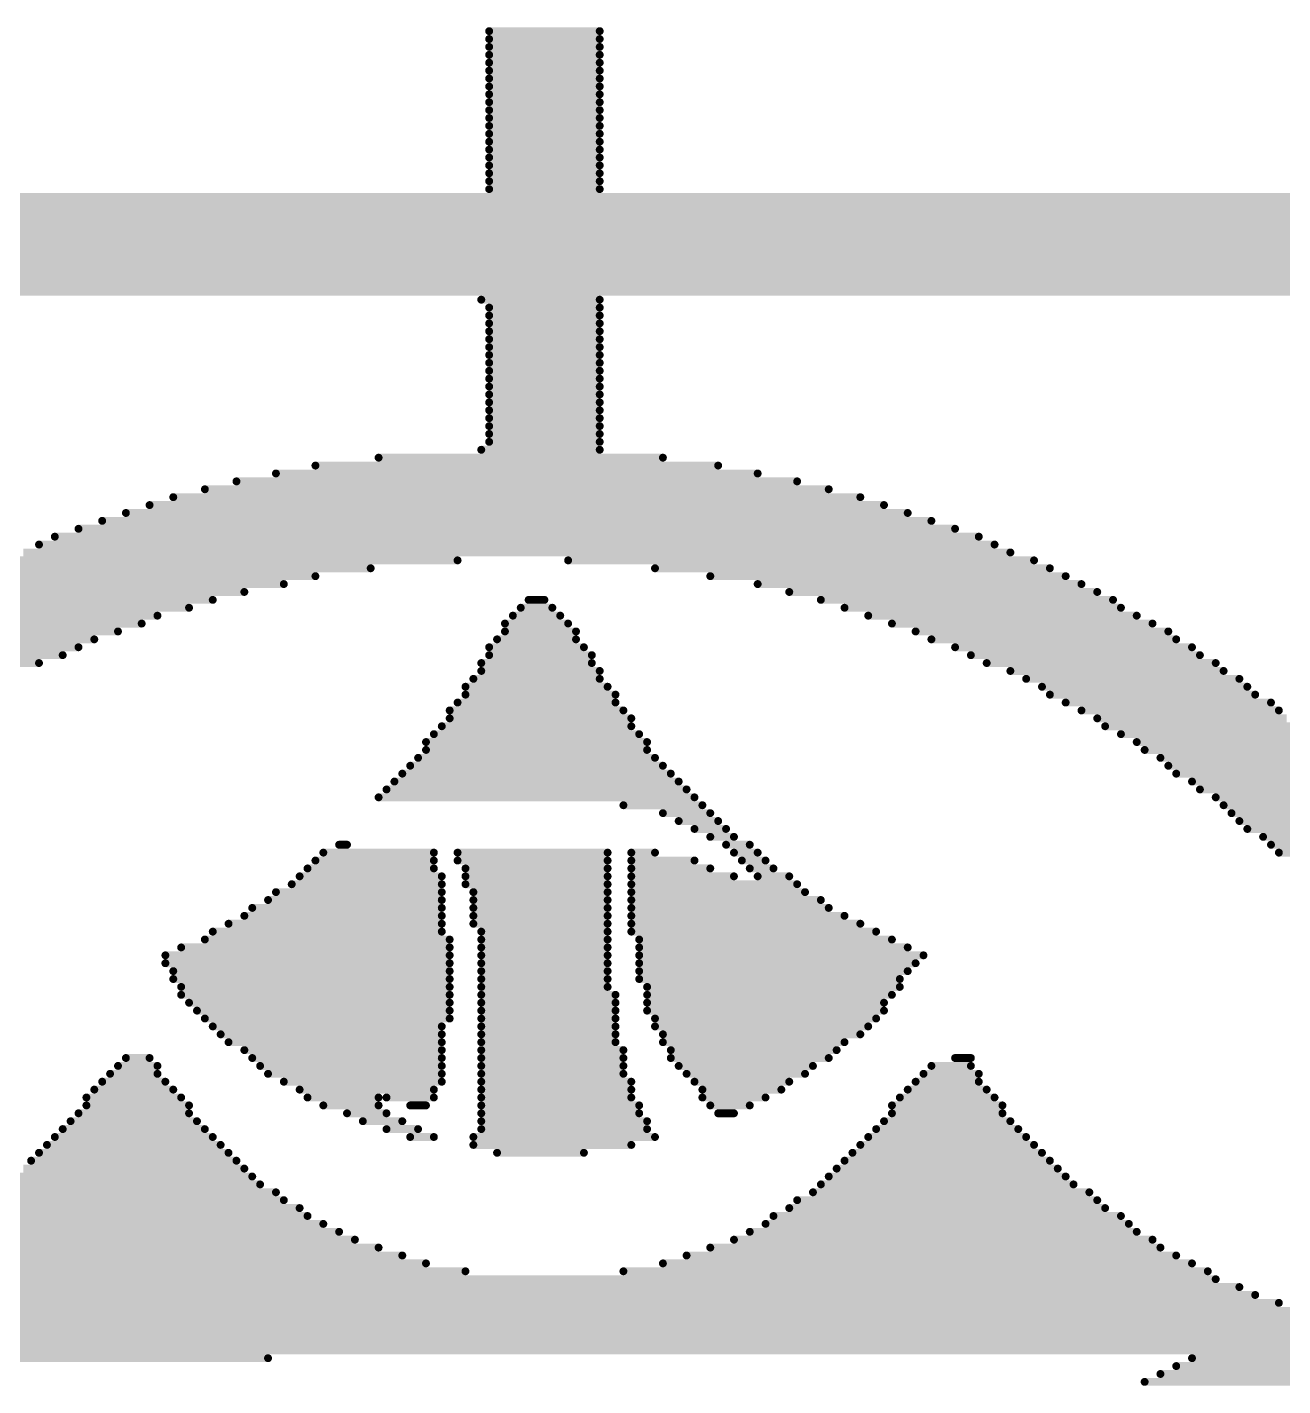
# Model space of a CAD drawing. Extents: x 130.7 to 185.8, y 57.2 to 142.1.
# Drawn here: x 144.29 to 149.6, y 91.58 to 97.32 of the extents above; entities that cross this region are included whole.
import ezdxf

# ---------------------------------------------------------------- set-up
doc = ezdxf.new("R2010")
doc.units = 0
doc.layers.add('BOTTOMOVERLAY', color=54, linetype='CONTINUOUS')

msp = doc.modelspace()

# ---------------------------------------------------------------- linework, layer by layer
at = {"layer": 'BOTTOMOVERLAY', "const_width": 0.016695}
for points in [[(146.235049, 97.307397, 1), (146.251747, 97.307397, 1)], [(146.702567, 97.307397, 1), (146.719265, 97.307397, 1)], [(146.235049, 97.274004, 1), (146.251747, 97.274004, 1)], [(146.235049, 97.240611, 1), (146.251747, 97.240611, 1)], [(146.702567, 97.274004, 1), (146.719265, 97.274004, 1)], [(146.702567, 97.240611, 1), (146.719265, 97.240611, 1)], [(146.235049, 97.207217, 1), (146.251747, 97.207217, 1)], [(146.235049, 97.173821, 1), (146.251747, 97.173821, 1)], [(146.702567, 97.207217, 1), (146.719265, 97.207217, 1)], [(146.702567, 97.173821, 1), (146.719265, 97.173821, 1)], [(146.235049, 97.140428, 1), (146.251747, 97.140428, 1)], [(146.702567, 97.140428, 1), (146.719265, 97.140428, 1)], [(146.235049, 97.107035, 1), (146.251747, 97.107035, 1)], [(146.235049, 97.073639, 1), (146.251747, 97.073639, 1)], [(146.702567, 97.107035, 1), (146.719265, 97.107035, 1)], [(146.702567, 97.073639, 1), (146.719265, 97.073639, 1)], [(146.235049, 97.040245, 1), (146.251747, 97.040245, 1)], [(146.235049, 97.006852, 1), (146.251747, 97.006852, 1)], [(146.702567, 97.040245, 1), (146.719265, 97.040245, 1)], [(146.702567, 97.006852, 1), (146.719265, 97.006852, 1)], [(146.235049, 96.973456, 1), (146.251747, 96.973456, 1)], [(146.235049, 96.940063, 1), (146.251747, 96.940063, 1)], [(146.702567, 96.973456, 1), (146.719265, 96.973456, 1)], [(146.702567, 96.940063, 1), (146.719265, 96.940063, 1)], [(146.235049, 96.906669, 1), (146.251747, 96.906669, 1)], [(146.702567, 96.906669, 1), (146.719265, 96.906669, 1)], [(146.235049, 96.873273, 1), (146.251747, 96.873273, 1)], [(146.235049, 96.83988, 1), (146.251747, 96.83988, 1)], [(146.702567, 96.873273, 1), (146.719265, 96.873273, 1)], [(146.702567, 96.83988, 1), (146.719265, 96.83988, 1)], [(146.235049, 96.806487, 1), (146.251747, 96.806487, 1)], [(146.235049, 96.773091, 1), (146.251747, 96.773091, 1)], [(146.702567, 96.806487, 1), (146.719265, 96.806487, 1)], [(146.702567, 96.773091, 1), (146.719265, 96.773091, 1)], [(146.235049, 96.739697, 1), (146.251747, 96.739697, 1)], [(146.702567, 96.739697, 1), (146.719265, 96.739697, 1)], [(146.235049, 96.706304, 1), (146.251747, 96.706304, 1)], [(146.235049, 96.672908, 1), (146.251747, 96.672908, 1)], [(146.702567, 96.706304, 1), (146.719265, 96.706304, 1)], [(146.702567, 96.672908, 1), (146.719265, 96.672908, 1)], [(146.235049, 96.639515, 1), (146.251747, 96.639515, 1)], [(146.702567, 96.639515, 1), (146.719265, 96.639515, 1)], [(146.201653, 96.171997, 1), (146.218351, 96.171997, 1)], [(146.235049, 96.138601, 1), (146.251747, 96.138601, 1)], [(146.702567, 96.171997, 1), (146.719265, 96.171997, 1)], [(146.702567, 96.138601, 1), (146.719265, 96.138601, 1)], [(146.235049, 96.105208, 1), (146.251747, 96.105208, 1)], [(146.702567, 96.105208, 1), (146.719265, 96.105208, 1)], [(146.235049, 96.071814, 1), (146.251747, 96.071814, 1)], [(146.235049, 96.038419, 1), (146.251747, 96.038419, 1)], [(146.702567, 96.071814, 1), (146.719265, 96.071814, 1)], [(146.702567, 96.038419, 1), (146.719265, 96.038419, 1)], [(146.235049, 96.005025, 1), (146.251747, 96.005025, 1)], [(146.235049, 95.971632, 1), (146.251747, 95.971632, 1)], [(146.702567, 96.005025, 1), (146.719265, 96.005025, 1)], [(146.702567, 95.971632, 1), (146.719265, 95.971632, 1)], [(146.235049, 95.938236, 1), (146.251747, 95.938236, 1)], [(146.235049, 95.904842, 1), (146.251747, 95.904842, 1)], [(146.702567, 95.938236, 1), (146.719265, 95.938236, 1)], [(146.702567, 95.904842, 1), (146.719265, 95.904842, 1)], [(146.235049, 95.871449, 1), (146.251747, 95.871449, 1)], [(146.702567, 95.871449, 1), (146.719265, 95.871449, 1)], [(146.235049, 95.838053, 1), (146.251747, 95.838053, 1)], [(146.235049, 95.80466, 1), (146.251747, 95.80466, 1)], [(146.702567, 95.838053, 1), (146.719265, 95.838053, 1)], [(146.702567, 95.80466, 1), (146.719265, 95.80466, 1)], [(146.235049, 95.771266, 1), (146.251747, 95.771266, 1)], [(146.235049, 95.73787, 1), (146.251747, 95.73787, 1)], [(146.702567, 95.771266, 1), (146.719265, 95.771266, 1)], [(146.702567, 95.73787, 1), (146.719265, 95.73787, 1)], [(146.235049, 95.704477, 1), (146.251747, 95.704477, 1)], [(146.702567, 95.704477, 1), (146.719265, 95.704477, 1)], [(146.235049, 95.671084, 1), (146.251747, 95.671084, 1)], [(146.235049, 95.637688, 1), (146.251747, 95.637688, 1)], [(146.702567, 95.671084, 1), (146.719265, 95.671084, 1)], [(146.702567, 95.637688, 1), (146.719265, 95.637688, 1)], [(146.235049, 95.604294, 1), (146.251747, 95.604294, 1)], [(146.235049, 95.570901, 1), (146.251747, 95.570901, 1)], [(146.702567, 95.604294, 1), (146.719265, 95.604294, 1)], [(146.702567, 95.570901, 1), (146.719265, 95.570901, 1)], [(145.767529, 95.504112, 1), (145.784227, 95.504112, 1)], [(146.201653, 95.537505, 1), (146.218351, 95.537505, 1)], [(146.702567, 95.537505, 1), (146.719265, 95.537505, 1)], [(146.969721, 95.504112, 1), (146.986419, 95.504112, 1)], [(145.500377, 95.470718, 1), (145.517075, 95.470718, 1)], [(147.20348, 95.470718, 1), (147.220178, 95.470718, 1)], [(145.166433, 95.403929, 1), (145.183131, 95.403929, 1)], [(145.333405, 95.437322, 1), (145.350103, 95.437322, 1)], [(147.370452, 95.437322, 1), (147.38715, 95.437322, 1)], [(147.537421, 95.403929, 1), (147.554119, 95.403929, 1)], [(144.899281, 95.33714, 1), (144.915979, 95.33714, 1)], [(145.032857, 95.370536, 1), (145.049555, 95.370536, 1)], [(147.671, 95.370536, 1), (147.687698, 95.370536, 1)], [(147.804576, 95.33714, 1), (147.821274, 95.33714, 1)], [(144.799098, 95.303746, 1), (144.815796, 95.303746, 1)], [(147.904759, 95.303746, 1), (147.921457, 95.303746, 1)], [(144.598733, 95.236957, 1), (144.615431, 95.236957, 1)], [(144.698916, 95.270353, 1), (144.715614, 95.270353, 1)], [(148.004941, 95.270353, 1), (148.021639, 95.270353, 1)], [(148.105124, 95.236957, 1), (148.121822, 95.236957, 1)], [(144.398368, 95.17017, 1), (144.415065, 95.17017, 1)], [(144.49855, 95.203564, 1), (144.515248, 95.203564, 1)], [(148.205307, 95.203564, 1), (148.222005, 95.203564, 1)], [(148.30549, 95.17017, 1), (148.322187, 95.17017, 1)], [(144.331578, 95.136777, 1), (144.348276, 95.136777, 1)], [(148.372276, 95.136777, 1), (148.388974, 95.136777, 1)], [(148.439066, 95.103381, 1), (148.455764, 95.103381, 1)], [(146.101471, 95.069988, 1), (146.118169, 95.069988, 1)], [(146.568991, 95.069988, 1), (146.585689, 95.069988, 1)], [(148.539248, 95.069988, 1), (148.555946, 95.069988, 1)], [(145.500377, 95.003198, 1), (145.517075, 95.003198, 1)], [(145.734136, 95.036594, 1), (145.750834, 95.036594, 1)], [(146.936325, 95.036594, 1), (146.953023, 95.036594, 1)], [(147.170087, 95.003198, 1), (147.186785, 95.003198, 1)], [(148.606038, 95.036594, 1), (148.622736, 95.036594, 1)], [(148.672824, 95.003198, 1), (148.689522, 95.003198, 1)], [(145.199829, 94.936412, 1), (145.216527, 94.936412, 1)], [(145.366798, 94.969805, 1), (145.383496, 94.969805, 1)], [(147.370452, 94.969805, 1), (147.38715, 94.969805, 1)], [(147.504028, 94.936412, 1), (147.520726, 94.936412, 1)], [(148.739614, 94.969805, 1), (148.756312, 94.969805, 1)], [(148.806403, 94.936412, 1), (148.823101, 94.936412, 1)], [(145.06625, 94.903016, 1), (145.082948, 94.903016, 1)], [(146.402019, 94.903016, 1), (146.418717, 94.903016, 1)], [(146.468808, 94.903016, 1), (146.485506, 94.903016, 1)], [(147.637604, 94.903016, 1), (147.654302, 94.903016, 1)], [(148.87319, 94.903016, 1), (148.889888, 94.903016, 1)], [(144.832492, 94.836229, 1), (144.84919, 94.836229, 1)], [(144.966068, 94.869622, 1), (144.982766, 94.869622, 1)], [(146.335232, 94.836229, 1), (146.35193, 94.836229, 1)], [(146.368625, 94.869622, 1), (146.385323, 94.869622, 1)], [(146.502201, 94.869622, 1), (146.518899, 94.869622, 1)], [(146.535597, 94.836229, 1), (146.552295, 94.836229, 1)], [(147.737787, 94.869622, 1), (147.754485, 94.869622, 1)], [(147.837969, 94.836229, 1), (147.854667, 94.836229, 1)], [(148.906583, 94.869622, 1), (148.923281, 94.869622, 1)], [(148.973372, 94.836229, 1), (148.99007, 94.836229, 1)], [(144.665522, 94.76944, 1), (144.68222, 94.76944, 1)], [(144.765702, 94.802833, 1), (144.7824, 94.802833, 1)], [(146.301836, 94.802833, 1), (146.318534, 94.802833, 1)], [(146.301836, 94.76944, 1), (146.318534, 94.76944, 1)], [(146.568991, 94.802833, 1), (146.585689, 94.802833, 1)], [(146.602384, 94.76944, 1), (146.619082, 94.76944, 1)], [(147.938152, 94.802833, 1), (147.95485, 94.802833, 1)], [(148.038335, 94.76944, 1), (148.055033, 94.76944, 1)], [(149.040162, 94.802833, 1), (149.05686, 94.802833, 1)], [(149.106948, 94.76944, 1), (149.123646, 94.76944, 1)], [(144.49855, 94.70265, 1), (144.515248, 94.70265, 1)], [(144.56534, 94.736046, 1), (144.582037, 94.736046, 1)], [(146.235049, 94.70265, 1), (146.251747, 94.70265, 1)], [(146.268443, 94.736046, 1), (146.28514, 94.736046, 1)], [(146.602384, 94.736046, 1), (146.619082, 94.736046, 1)], [(146.63578, 94.70265, 1), (146.652478, 94.70265, 1)], [(148.105124, 94.736046, 1), (148.121822, 94.736046, 1)], [(148.205307, 94.70265, 1), (148.222005, 94.70265, 1)], [(149.140344, 94.736046, 1), (149.157042, 94.736046, 1)], [(149.207131, 94.70265, 1), (149.223829, 94.70265, 1)], [(144.431761, 94.669257, 1), (144.448459, 94.669257, 1)], [(146.235049, 94.669257, 1), (146.251747, 94.669257, 1)], [(146.669173, 94.669257, 1), (146.685871, 94.669257, 1)], [(148.272094, 94.669257, 1), (148.288792, 94.669257, 1)], [(149.240527, 94.669257, 1), (149.257225, 94.669257, 1)], [(144.331578, 94.635864, 1), (144.348276, 94.635864, 1)], [(146.201653, 94.635864, 1), (146.218351, 94.635864, 1)], [(146.201653, 94.602468, 1), (146.218351, 94.602468, 1)], [(146.669173, 94.635864, 1), (146.685871, 94.635864, 1)], [(146.702567, 94.602468, 1), (146.719265, 94.602468, 1)], [(148.338883, 94.635864, 1), (148.355581, 94.635864, 1)], [(148.439066, 94.602468, 1), (148.455764, 94.602468, 1)], [(149.307314, 94.635864, 1), (149.324012, 94.635864, 1)], [(149.34071, 94.602468, 1), (149.357408, 94.602468, 1)], [(146.134866, 94.535681, 1), (146.151564, 94.535681, 1)], [(146.16826, 94.569074, 1), (146.184958, 94.569074, 1)], [(146.702567, 94.569074, 1), (146.719265, 94.569074, 1)], [(146.735963, 94.535681, 1), (146.752661, 94.535681, 1)], [(148.505855, 94.569074, 1), (148.522553, 94.569074, 1)], [(148.572642, 94.535681, 1), (148.58934, 94.535681, 1)], [(149.407496, 94.569074, 1), (149.424194, 94.569074, 1)], [(149.440892, 94.535681, 1), (149.45759, 94.535681, 1)], [(146.101471, 94.468892, 1), (146.118169, 94.468892, 1)], [(146.134866, 94.502285, 1), (146.151564, 94.502285, 1)], [(146.769356, 94.502285, 1), (146.786054, 94.502285, 1)], [(146.769356, 94.468892, 1), (146.786054, 94.468892, 1)], [(148.606038, 94.502285, 1), (148.622736, 94.502285, 1)], [(148.672824, 94.468892, 1), (148.689522, 94.468892, 1)], [(149.474286, 94.502285, 1), (149.490984, 94.502285, 1)], [(149.541075, 94.468892, 1), (149.557773, 94.468892, 1)], [(146.068077, 94.435498, 1), (146.084775, 94.435498, 1)], [(146.802749, 94.435498, 1), (146.819447, 94.435498, 1)], [(148.739614, 94.435498, 1), (148.756312, 94.435498, 1)], [(149.574468, 94.435498, 1), (149.591166, 94.435498, 1)], [(146.034684, 94.368709, 1), (146.051382, 94.368709, 1)], [(146.068077, 94.402102, 1), (146.084775, 94.402102, 1)], [(146.836143, 94.402102, 1), (146.852841, 94.402102, 1)], [(146.836143, 94.368709, 1), (146.852841, 94.368709, 1)], [(148.806403, 94.402102, 1), (148.823101, 94.402102, 1)], [(148.839796, 94.368709, 1), (148.856494, 94.368709, 1)], [(145.967894, 94.30192, 1), (145.984592, 94.30192, 1)], [(146.001288, 94.335316, 1), (146.017986, 94.335316, 1)], [(146.869539, 94.335316, 1), (146.886237, 94.335316, 1)], [(146.902932, 94.30192, 1), (146.91963, 94.30192, 1)], [(148.906583, 94.335316, 1), (148.923281, 94.335316, 1)], [(148.973372, 94.30192, 1), (148.99007, 94.30192, 1)], [(145.967894, 94.268526, 1), (145.984592, 94.268526, 1)], [(146.902932, 94.268526, 1), (146.91963, 94.268526, 1)], [(149.006766, 94.268526, 1), (149.023464, 94.268526, 1)], [(145.901105, 94.201737, 1), (145.917803, 94.201737, 1)], [(145.934501, 94.235133, 1), (145.951199, 94.235133, 1)], [(146.936325, 94.235133, 1), (146.953023, 94.235133, 1)], [(146.969721, 94.201737, 1), (146.986419, 94.201737, 1)], [(149.073555, 94.235133, 1), (149.090253, 94.235133, 1)], [(149.106948, 94.201737, 1), (149.123646, 94.201737, 1)], [(145.834318, 94.13495, 1), (145.851016, 94.13495, 1)], [(145.867712, 94.168344, 1), (145.88441, 94.168344, 1)], [(147.003115, 94.168344, 1), (147.019813, 94.168344, 1)], [(147.036508, 94.13495, 1), (147.053206, 94.13495, 1)], [(149.140344, 94.168344, 1), (149.157042, 94.168344, 1)], [(149.207131, 94.13495, 1), (149.223829, 94.13495, 1)], [(145.767529, 94.068161, 1), (145.784227, 94.068161, 1)], [(145.800923, 94.101557, 1), (145.81762, 94.101557, 1)], [(147.069904, 94.101557, 1), (147.086602, 94.101557, 1)], [(147.103297, 94.068161, 1), (147.119995, 94.068161, 1)], [(149.240527, 94.101557, 1), (149.257225, 94.101557, 1)], [(149.307314, 94.068161, 1), (149.324012, 94.068161, 1)], [(146.802749, 94.034767, 1), (146.819447, 94.034767, 1)], [(147.136691, 94.034767, 1), (147.153389, 94.034767, 1)], [(149.34071, 94.034767, 1), (149.357408, 94.034767, 1)], [(146.969721, 94.001374, 1), (146.986419, 94.001374, 1)], [(147.036508, 93.967978, 1), (147.053206, 93.967978, 1)], [(147.170087, 94.001374, 1), (147.186785, 94.001374, 1)], [(147.20348, 93.967978, 1), (147.220178, 93.967978, 1)], [(149.374103, 94.001374, 1), (149.390801, 94.001374, 1)], [(149.407496, 93.967978, 1), (149.424194, 93.967978, 1)], [(147.103297, 93.934585, 1), (147.119995, 93.934585, 1)], [(147.170087, 93.901191, 1), (147.186785, 93.901191, 1)], [(147.236873, 93.934585, 1), (147.253571, 93.934585, 1)], [(147.270269, 93.901191, 1), (147.286967, 93.901191, 1)], [(149.440892, 93.934585, 1), (149.45759, 93.934585, 1)], [(149.507679, 93.901191, 1), (149.524377, 93.901191, 1)], [(145.60056, 93.867795, 1), (145.617258, 93.867795, 1)], [(145.633953, 93.867795, 1), (145.650651, 93.867795, 1)], [(147.236873, 93.867795, 1), (147.253571, 93.867795, 1)], [(147.337056, 93.867795, 1), (147.353754, 93.867795, 1)], [(149.541075, 93.867795, 1), (149.557773, 93.867795, 1)], [(145.500377, 93.801009, 1), (145.517075, 93.801009, 1)], [(145.53377, 93.834402, 1), (145.550468, 93.834402, 1)], [(146.001288, 93.834402, 1), (146.017986, 93.834402, 1)], [(146.001288, 93.801009, 1), (146.017986, 93.801009, 1)], [(146.101471, 93.834402, 1), (146.118169, 93.834402, 1)], [(146.101471, 93.801009, 1), (146.118169, 93.801009, 1)], [(146.735963, 93.834402, 1), (146.752661, 93.834402, 1)], [(146.735963, 93.801009, 1), (146.752661, 93.801009, 1)], [(146.836143, 93.834402, 1), (146.852841, 93.834402, 1)], [(146.836143, 93.801009, 1), (146.852841, 93.801009, 1)], [(146.936325, 93.834402, 1), (146.953023, 93.834402, 1)], [(147.103297, 93.801009, 1), (147.119995, 93.801009, 1)], [(147.270269, 93.834402, 1), (147.286967, 93.834402, 1)], [(147.303663, 93.801009, 1), (147.320361, 93.801009, 1)], [(147.370452, 93.834402, 1), (147.38715, 93.834402, 1)], [(147.403845, 93.801009, 1), (147.420543, 93.801009, 1)], [(149.574468, 93.834402, 1), (149.591166, 93.834402, 1)], [(145.433588, 93.734219, 1), (145.450286, 93.734219, 1)], [(145.466981, 93.767613, 1), (145.483679, 93.767613, 1)], [(146.001288, 93.767613, 1), (146.017986, 93.767613, 1)], [(146.034684, 93.734219, 1), (146.051382, 93.734219, 1)], [(146.134866, 93.767613, 1), (146.151564, 93.767613, 1)], [(146.134866, 93.734219, 1), (146.151564, 93.734219, 1)], [(146.735963, 93.767613, 1), (146.752661, 93.767613, 1)], [(146.735963, 93.734219, 1), (146.752661, 93.734219, 1)], [(146.836143, 93.767613, 1), (146.852841, 93.767613, 1)], [(146.836143, 93.734219, 1), (146.852841, 93.734219, 1)], [(147.170087, 93.767613, 1), (147.186785, 93.767613, 1)], [(147.270269, 93.734219, 1), (147.286967, 93.734219, 1)], [(147.337056, 93.767613, 1), (147.353754, 93.767613, 1)], [(147.370452, 93.734219, 1), (147.38715, 93.734219, 1)], [(147.437239, 93.767613, 1), (147.453937, 93.767613, 1)], [(147.504028, 93.734219, 1), (147.520726, 93.734219, 1)], [(145.333405, 93.66743, 1), (145.350103, 93.66743, 1)], [(145.400194, 93.700826, 1), (145.416892, 93.700826, 1)], [(146.034684, 93.700826, 1), (146.051382, 93.700826, 1)], [(146.034684, 93.66743, 1), (146.051382, 93.66743, 1)], [(146.134866, 93.700826, 1), (146.151564, 93.700826, 1)], [(146.16826, 93.66743, 1), (146.184958, 93.66743, 1)], [(146.735963, 93.700826, 1), (146.752661, 93.700826, 1)], [(146.735963, 93.66743, 1), (146.752661, 93.66743, 1)], [(146.836143, 93.700826, 1), (146.852841, 93.700826, 1)], [(146.836143, 93.66743, 1), (146.852841, 93.66743, 1)], [(147.537421, 93.700826, 1), (147.554119, 93.700826, 1)], [(147.570817, 93.66743, 1), (147.587515, 93.66743, 1)], [(145.300012, 93.634037, 1), (145.31671, 93.634037, 1)], [(146.034684, 93.634037, 1), (146.051382, 93.634037, 1)], [(146.16826, 93.634037, 1), (146.184958, 93.634037, 1)], [(146.735963, 93.634037, 1), (146.752661, 93.634037, 1)], [(146.836143, 93.634037, 1), (146.852841, 93.634037, 1)], [(147.637604, 93.634037, 1), (147.654302, 93.634037, 1)], [(145.199829, 93.567247, 1), (145.216527, 93.567247, 1)], [(145.233222, 93.600643, 1), (145.24992, 93.600643, 1)], [(146.034684, 93.600643, 1), (146.051382, 93.600643, 1)], [(146.034684, 93.567247, 1), (146.051382, 93.567247, 1)], [(146.16826, 93.600643, 1), (146.184958, 93.600643, 1)], [(146.16826, 93.567247, 1), (146.184958, 93.567247, 1)], [(146.735963, 93.600643, 1), (146.752661, 93.600643, 1)], [(146.735963, 93.567247, 1), (146.752661, 93.567247, 1)], [(146.836143, 93.600643, 1), (146.852841, 93.600643, 1)], [(146.836143, 93.567247, 1), (146.852841, 93.567247, 1)], [(147.671, 93.600643, 1), (147.687698, 93.600643, 1)], [(147.737787, 93.567247, 1), (147.754485, 93.567247, 1)], [(145.06625, 93.500461, 1), (145.082948, 93.500461, 1)], [(145.13304, 93.533854, 1), (145.149738, 93.533854, 1)], [(146.034684, 93.533854, 1), (146.051382, 93.533854, 1)], [(146.034684, 93.500461, 1), (146.051382, 93.500461, 1)], [(146.16826, 93.533854, 1), (146.184958, 93.533854, 1)], [(146.201653, 93.500461, 1), (146.218351, 93.500461, 1)], [(146.735963, 93.533854, 1), (146.752661, 93.533854, 1)], [(146.735963, 93.500461, 1), (146.752661, 93.500461, 1)], [(146.836143, 93.533854, 1), (146.852841, 93.533854, 1)], [(146.836143, 93.500461, 1), (146.852841, 93.500461, 1)], [(147.804576, 93.533854, 1), (147.821274, 93.533854, 1)], [(147.871363, 93.500461, 1), (147.888061, 93.500461, 1)], [(145.032857, 93.467065, 1), (145.049555, 93.467065, 1)], [(146.068077, 93.467065, 1), (146.084775, 93.467065, 1)], [(146.201653, 93.467065, 1), (146.218351, 93.467065, 1)], [(146.735963, 93.467065, 1), (146.752661, 93.467065, 1)], [(146.869539, 93.467065, 1), (146.886237, 93.467065, 1)], [(147.938152, 93.467065, 1), (147.95485, 93.467065, 1)], [(144.865885, 93.400278, 1), (144.882583, 93.400278, 1)], [(144.932674, 93.433671, 1), (144.949372, 93.433671, 1)], [(146.068077, 93.433671, 1), (146.084775, 93.433671, 1)], [(146.068077, 93.400278, 1), (146.084775, 93.400278, 1)], [(146.201653, 93.433671, 1), (146.218351, 93.433671, 1)], [(146.201653, 93.400278, 1), (146.218351, 93.400278, 1)], [(146.735963, 93.433671, 1), (146.752661, 93.433671, 1)], [(146.735963, 93.400278, 1), (146.752661, 93.400278, 1)], [(146.869539, 93.433671, 1), (146.886237, 93.433671, 1)], [(146.869539, 93.400278, 1), (146.886237, 93.400278, 1)], [(148.004941, 93.433671, 1), (148.021639, 93.433671, 1)], [(148.071728, 93.400278, 1), (148.088426, 93.400278, 1)], [(144.865885, 93.366882, 1), (144.882583, 93.366882, 1)], [(144.899281, 93.333489, 1), (144.915979, 93.333489, 1)], [(146.068077, 93.366882, 1), (146.084775, 93.366882, 1)], [(146.068077, 93.333489, 1), (146.084775, 93.333489, 1)], [(146.201653, 93.366882, 1), (146.218351, 93.366882, 1)], [(146.201653, 93.333489, 1), (146.218351, 93.333489, 1)], [(146.735963, 93.366882, 1), (146.752661, 93.366882, 1)], [(146.735963, 93.333489, 1), (146.752661, 93.333489, 1)], [(146.869539, 93.366882, 1), (146.886237, 93.366882, 1)], [(146.869539, 93.333489, 1), (146.886237, 93.333489, 1)], [(148.004941, 93.333489, 1), (148.021639, 93.333489, 1)], [(148.038335, 93.366882, 1), (148.055033, 93.366882, 1)], [(144.899281, 93.300095, 1), (144.915979, 93.300095, 1)], [(144.932674, 93.266699, 1), (144.949372, 93.266699, 1)], [(146.068077, 93.300095, 1), (146.084775, 93.300095, 1)], [(146.068077, 93.266699, 1), (146.084775, 93.266699, 1)], [(146.201653, 93.300095, 1), (146.218351, 93.300095, 1)], [(146.201653, 93.266699, 1), (146.218351, 93.266699, 1)], [(146.735963, 93.300095, 1), (146.752661, 93.300095, 1)], [(146.735963, 93.266699, 1), (146.752661, 93.266699, 1)], [(146.869539, 93.300095, 1), (146.886237, 93.300095, 1)], [(146.902932, 93.266699, 1), (146.91963, 93.266699, 1)], [(147.971546, 93.300095, 1), (147.988244, 93.300095, 1)], [(147.971546, 93.266699, 1), (147.988244, 93.266699, 1)], [(144.932674, 93.233306, 1), (144.949372, 93.233306, 1)], [(146.068077, 93.233306, 1), (146.084775, 93.233306, 1)], [(146.201653, 93.233306, 1), (146.218351, 93.233306, 1)], [(146.769356, 93.233306, 1), (146.786054, 93.233306, 1)], [(146.902932, 93.233306, 1), (146.91963, 93.233306, 1)], [(147.938152, 93.233306, 1), (147.95485, 93.233306, 1)], [(144.966068, 93.199913, 1), (144.982766, 93.199913, 1)], [(144.999464, 93.166517, 1), (145.016162, 93.166517, 1)], [(146.068077, 93.199913, 1), (146.084775, 93.199913, 1)], [(146.068077, 93.166517, 1), (146.084775, 93.166517, 1)], [(146.201653, 93.199913, 1), (146.218351, 93.199913, 1)], [(146.201653, 93.166517, 1), (146.218351, 93.166517, 1)], [(146.769356, 93.199913, 1), (146.786054, 93.199913, 1)], [(146.769356, 93.166517, 1), (146.786054, 93.166517, 1)], [(146.902932, 93.199913, 1), (146.91963, 93.199913, 1)], [(146.902932, 93.166517, 1), (146.91963, 93.166517, 1)], [(147.904759, 93.199913, 1), (147.921457, 93.199913, 1)], [(147.904759, 93.166517, 1), (147.921457, 93.166517, 1)], [(145.032857, 93.133123, 1), (145.049555, 93.133123, 1)], [(145.06625, 93.09973, 1), (145.082948, 93.09973, 1)], [(146.034684, 93.09973, 1), (146.051382, 93.09973, 1)], [(146.068077, 93.133123, 1), (146.084775, 93.133123, 1)], [(146.201653, 93.133123, 1), (146.218351, 93.133123, 1)], [(146.201653, 93.09973, 1), (146.218351, 93.09973, 1)], [(146.769356, 93.133123, 1), (146.786054, 93.133123, 1)], [(146.769356, 93.09973, 1), (146.786054, 93.09973, 1)], [(146.936325, 93.133123, 1), (146.953023, 93.133123, 1)], [(146.936325, 93.09973, 1), (146.953023, 93.09973, 1)], [(147.837969, 93.09973, 1), (147.854667, 93.09973, 1)], [(147.871363, 93.133123, 1), (147.888061, 93.133123, 1)], [(145.099646, 93.066337, 1), (145.116344, 93.066337, 1)], [(145.13304, 93.032941, 1), (145.149738, 93.032941, 1)], [(146.034684, 93.066337, 1), (146.051382, 93.066337, 1)], [(146.034684, 93.032941, 1), (146.051382, 93.032941, 1)], [(146.201653, 93.066337, 1), (146.218351, 93.066337, 1)], [(146.201653, 93.032941, 1), (146.218351, 93.032941, 1)], [(146.769356, 93.066337, 1), (146.786054, 93.066337, 1)], [(146.769356, 93.032941, 1), (146.786054, 93.032941, 1)], [(146.969721, 93.066337, 1), (146.986419, 93.066337, 1)], [(146.969721, 93.032941, 1), (146.986419, 93.032941, 1)], [(147.737787, 93.032941, 1), (147.754485, 93.032941, 1)], [(147.804576, 93.066337, 1), (147.821274, 93.066337, 1)], [(145.199829, 92.999547, 1), (145.216527, 92.999547, 1)], [(146.034684, 92.999547, 1), (146.051382, 92.999547, 1)], [(146.201653, 92.999547, 1), (146.218351, 92.999547, 1)], [(146.802749, 92.999547, 1), (146.819447, 92.999547, 1)], [(147.003115, 92.999547, 1), (147.019813, 92.999547, 1)], [(147.704393, 92.999547, 1), (147.721091, 92.999547, 1)], [(144.665522, 92.932758, 1), (144.68222, 92.932758, 1)], [(144.698916, 92.966154, 1), (144.715614, 92.966154, 1)], [(144.799098, 92.966154, 1), (144.815796, 92.966154, 1)], [(144.832492, 92.932758, 1), (144.84919, 92.932758, 1)], [(145.233222, 92.966154, 1), (145.24992, 92.966154, 1)], [(145.266616, 92.932758, 1), (145.283314, 92.932758, 1)], [(146.034684, 92.966154, 1), (146.051382, 92.966154, 1)], [(146.034684, 92.932758, 1), (146.051382, 92.932758, 1)], [(146.201653, 92.966154, 1), (146.218351, 92.966154, 1)], [(146.201653, 92.932758, 1), (146.218351, 92.932758, 1)], [(146.802749, 92.966154, 1), (146.819447, 92.966154, 1)], [(146.802749, 92.932758, 1), (146.819447, 92.932758, 1)], [(147.003115, 92.966154, 1), (147.019813, 92.966154, 1)], [(147.036508, 92.932758, 1), (147.053206, 92.932758, 1)], [(147.604211, 92.932758, 1), (147.620909, 92.932758, 1)], [(147.671, 92.966154, 1), (147.687698, 92.966154, 1)], [(148.105124, 92.932758, 1), (148.121822, 92.932758, 1)], [(148.205307, 92.966154, 1), (148.222005, 92.966154, 1)], [(148.272094, 92.966154, 1), (148.288792, 92.966154, 1)], [(148.272094, 92.932758, 1), (148.288792, 92.932758, 1)], [(144.598733, 92.865971, 1), (144.615431, 92.865971, 1)], [(144.632126, 92.899365, 1), (144.648824, 92.899365, 1)], [(144.832492, 92.899365, 1), (144.84919, 92.899365, 1)], [(144.865885, 92.865971, 1), (144.882583, 92.865971, 1)], [(145.300012, 92.899365, 1), (145.31671, 92.899365, 1)], [(145.366798, 92.865971, 1), (145.383496, 92.865971, 1)], [(146.034684, 92.899365, 1), (146.051382, 92.899365, 1)], [(146.034684, 92.865971, 1), (146.051382, 92.865971, 1)], [(146.201653, 92.899365, 1), (146.218351, 92.899365, 1)], [(146.201653, 92.865971, 1), (146.218351, 92.865971, 1)], [(146.802749, 92.899365, 1), (146.819447, 92.899365, 1)], [(146.836143, 92.865971, 1), (146.852841, 92.865971, 1)], [(147.069904, 92.899365, 1), (147.086602, 92.899365, 1)], [(147.103297, 92.865971, 1), (147.119995, 92.865971, 1)], [(147.504028, 92.865971, 1), (147.520726, 92.865971, 1)], [(147.570817, 92.899365, 1), (147.587515, 92.899365, 1)], [(148.038335, 92.865971, 1), (148.055033, 92.865971, 1)], [(148.071728, 92.899365, 1), (148.088426, 92.899365, 1)], [(148.30549, 92.899365, 1), (148.322187, 92.899365, 1)], [(148.30549, 92.865971, 1), (148.322187, 92.865971, 1)], [(144.56534, 92.832575, 1), (144.582037, 92.832575, 1)], [(144.899281, 92.832575, 1), (144.915979, 92.832575, 1)], [(145.433588, 92.832575, 1), (145.450286, 92.832575, 1)], [(146.001288, 92.832575, 1), (146.017986, 92.832575, 1)], [(146.201653, 92.832575, 1), (146.218351, 92.832575, 1)], [(146.836143, 92.832575, 1), (146.852841, 92.832575, 1)], [(147.136691, 92.832575, 1), (147.153389, 92.832575, 1)], [(147.470635, 92.832575, 1), (147.487333, 92.832575, 1)], [(148.004941, 92.832575, 1), (148.021639, 92.832575, 1)], [(148.338883, 92.832575, 1), (148.355581, 92.832575, 1)], [(144.531944, 92.799182, 1), (144.548642, 92.799182, 1)], [(144.531944, 92.765789, 1), (144.548642, 92.765789, 1)], [(144.932674, 92.799182, 1), (144.949372, 92.799182, 1)], [(144.966068, 92.765789, 1), (144.982766, 92.765789, 1)], [(145.466981, 92.799182, 1), (145.483679, 92.799182, 1)], [(145.53377, 92.765789, 1), (145.550468, 92.765789, 1)], [(145.767529, 92.799182, 1), (145.784227, 92.799182, 1)], [(145.767529, 92.765789, 1), (145.784227, 92.765789, 1)], [(145.800923, 92.799182, 1), (145.81762, 92.799182, 1)], [(145.901105, 92.765789, 1), (145.917803, 92.765789, 1)], [(145.967894, 92.765789, 1), (145.984592, 92.765789, 1)], [(146.001288, 92.799182, 1), (146.017986, 92.799182, 1)], [(146.201653, 92.799182, 1), (146.218351, 92.799182, 1)], [(146.201653, 92.765789, 1), (146.218351, 92.765789, 1)], [(146.836143, 92.799182, 1), (146.852841, 92.799182, 1)], [(146.869539, 92.765789, 1), (146.886237, 92.765789, 1)], [(147.136691, 92.799182, 1), (147.153389, 92.799182, 1)], [(147.170087, 92.765789, 1), (147.186785, 92.765789, 1)], [(147.337056, 92.765789, 1), (147.353754, 92.765789, 1)], [(147.403845, 92.799182, 1), (147.420543, 92.799182, 1)], [(147.938152, 92.765789, 1), (147.95485, 92.765789, 1)], [(147.971546, 92.799182, 1), (147.988244, 92.799182, 1)], [(148.372276, 92.799182, 1), (148.388974, 92.799182, 1)], [(148.405672, 92.765789, 1), (148.42237, 92.765789, 1)], [(144.465157, 92.698999, 1), (144.481855, 92.698999, 1)], [(144.49855, 92.732393, 1), (144.515248, 92.732393, 1)], [(144.966068, 92.732393, 1), (144.982766, 92.732393, 1)], [(144.999464, 92.698999, 1), (145.016162, 92.698999, 1)], [(145.633953, 92.732393, 1), (145.650651, 92.732393, 1)], [(145.700742, 92.698999, 1), (145.71744, 92.698999, 1)], [(145.800923, 92.732393, 1), (145.81762, 92.732393, 1)], [(145.867712, 92.698999, 1), (145.88441, 92.698999, 1)], [(146.201653, 92.732393, 1), (146.218351, 92.732393, 1)], [(146.201653, 92.698999, 1), (146.218351, 92.698999, 1)], [(146.869539, 92.732393, 1), (146.886237, 92.732393, 1)], [(146.902932, 92.698999, 1), (146.91963, 92.698999, 1)], [(147.20348, 92.732393, 1), (147.220178, 92.732393, 1)], [(147.270269, 92.732393, 1), (147.286967, 92.732393, 1)], [(147.904759, 92.698999, 1), (147.921457, 92.698999, 1)], [(147.938152, 92.732393, 1), (147.95485, 92.732393, 1)], [(148.405672, 92.732393, 1), (148.42237, 92.732393, 1)], [(148.439066, 92.698999, 1), (148.455764, 92.698999, 1)], [(144.398368, 92.63221, 1), (144.415065, 92.63221, 1)], [(144.431761, 92.665606, 1), (144.448459, 92.665606, 1)], [(145.032857, 92.665606, 1), (145.049555, 92.665606, 1)], [(145.06625, 92.63221, 1), (145.082948, 92.63221, 1)], [(145.800923, 92.665606, 1), (145.81762, 92.665606, 1)], [(145.901105, 92.63221, 1), (145.917803, 92.63221, 1)], [(145.934501, 92.665606, 1), (145.951199, 92.665606, 1)], [(146.001288, 92.63221, 1), (146.017986, 92.63221, 1)], [(146.16826, 92.63221, 1), (146.184958, 92.63221, 1)], [(146.201653, 92.665606, 1), (146.218351, 92.665606, 1)], [(146.902932, 92.665606, 1), (146.91963, 92.665606, 1)], [(146.936325, 92.63221, 1), (146.953023, 92.63221, 1)], [(147.837969, 92.63221, 1), (147.854667, 92.63221, 1)], [(147.871363, 92.665606, 1), (147.888061, 92.665606, 1)], [(148.472459, 92.665606, 1), (148.489157, 92.665606, 1)], [(148.505855, 92.63221, 1), (148.522553, 92.63221, 1)], [(144.364974, 92.598817, 1), (144.381672, 92.598817, 1)], [(145.099646, 92.598817, 1), (145.116344, 92.598817, 1)], [(146.16826, 92.598817, 1), (146.184958, 92.598817, 1)], [(146.836143, 92.598817, 1), (146.852841, 92.598817, 1)], [(147.804576, 92.598817, 1), (147.821274, 92.598817, 1)], [(148.539248, 92.598817, 1), (148.555946, 92.598817, 1)], [(144.298185, 92.532027, 1), (144.314883, 92.532027, 1)], [(144.331578, 92.565423, 1), (144.348276, 92.565423, 1)], [(145.13304, 92.565423, 1), (145.149738, 92.565423, 1)], [(145.166433, 92.532027, 1), (145.183131, 92.532027, 1)], [(146.268443, 92.565423, 1), (146.28514, 92.565423, 1)], [(146.63578, 92.565423, 1), (146.652478, 92.565423, 1)], [(147.737787, 92.532027, 1), (147.754485, 92.532027, 1)], [(147.771183, 92.565423, 1), (147.787881, 92.565423, 1)], [(148.572642, 92.565423, 1), (148.58934, 92.565423, 1)], [(148.606038, 92.532027, 1), (148.622736, 92.532027, 1)], [(145.199829, 92.498634, 1), (145.216527, 92.498634, 1)], [(145.233222, 92.465241, 1), (145.24992, 92.465241, 1)], [(147.671, 92.465241, 1), (147.687698, 92.465241, 1)], [(147.704393, 92.498634, 1), (147.721091, 92.498634, 1)], [(148.639431, 92.498634, 1), (148.656129, 92.498634, 1)], [(148.672824, 92.465241, 1), (148.689522, 92.465241, 1)], [(145.266616, 92.431845, 1), (145.283314, 92.431845, 1)], [(147.637604, 92.431845, 1), (147.654302, 92.431845, 1)], [(148.70622, 92.431845, 1), (148.722918, 92.431845, 1)], [(145.333405, 92.398451, 1), (145.350103, 92.398451, 1)], [(145.366798, 92.365058, 1), (145.383496, 92.365058, 1)], [(147.537421, 92.365058, 1), (147.554119, 92.365058, 1)], [(147.604211, 92.398451, 1), (147.620909, 92.398451, 1)], [(148.773007, 92.398451, 1), (148.789705, 92.398451, 1)], [(148.806403, 92.365058, 1), (148.823101, 92.365058, 1)], [(145.433588, 92.331662, 1), (145.450286, 92.331662, 1)], [(145.466981, 92.298269, 1), (145.483679, 92.298269, 1)], [(147.437239, 92.298269, 1), (147.453937, 92.298269, 1)], [(147.504028, 92.331662, 1), (147.520726, 92.331662, 1)], [(148.839796, 92.331662, 1), (148.856494, 92.331662, 1)], [(148.906583, 92.298269, 1), (148.923281, 92.298269, 1)], [(145.53377, 92.264875, 1), (145.550468, 92.264875, 1)], [(145.60056, 92.231479, 1), (145.617258, 92.231479, 1)], [(147.337056, 92.231479, 1), (147.353754, 92.231479, 1)], [(147.403845, 92.264875, 1), (147.420543, 92.264875, 1)], [(148.939979, 92.264875, 1), (148.956677, 92.264875, 1)], [(148.973372, 92.231479, 1), (148.99007, 92.231479, 1)], [(145.667346, 92.198086, 1), (145.684044, 92.198086, 1)], [(147.270269, 92.198086, 1), (147.286967, 92.198086, 1)], [(149.040162, 92.198086, 1), (149.05686, 92.198086, 1)], [(145.767529, 92.164692, 1), (145.784227, 92.164692, 1)], [(145.867712, 92.131297, 1), (145.88441, 92.131297, 1)], [(147.069904, 92.131297, 1), (147.086602, 92.131297, 1)], [(147.170087, 92.164692, 1), (147.186785, 92.164692, 1)], [(149.073555, 92.164692, 1), (149.090253, 92.164692, 1)], [(149.140344, 92.131297, 1), (149.157042, 92.131297, 1)], [(145.967894, 92.097903, 1), (145.984592, 92.097903, 1)], [(146.134866, 92.06451, 1), (146.151564, 92.06451, 1)], [(146.802749, 92.06451, 1), (146.819447, 92.06451, 1)], [(146.969721, 92.097903, 1), (146.986419, 92.097903, 1)], [(149.207131, 92.097903, 1), (149.223829, 92.097903, 1)], [(149.27392, 92.06451, 1), (149.290618, 92.06451, 1)], [(149.307314, 92.031116, 1), (149.324012, 92.031116, 1)], [(149.407496, 91.99772, 1), (149.424194, 91.99772, 1)], [(149.474286, 91.964327, 1), (149.490984, 91.964327, 1)], [(149.574468, 91.930934, 1), (149.591166, 91.930934, 1)], [(145.300012, 91.697172, 1), (145.31671, 91.697172, 1)], [(149.140344, 91.663779, 1), (149.157042, 91.663779, 1)], [(149.207131, 91.697172, 1), (149.223829, 91.697172, 1)], [(149.006766, 91.59699, 1), (149.023464, 91.59699, 1)], [(149.073555, 91.630386, 1), (149.090253, 91.630386, 1)]]:
    msp.add_lwpolyline(points, format="xyb", close=True, dxfattribs=at)
at = {"layer": 'BOTTOMOVERLAY', "const_width": 0.033393}
for points in [[(146.243398, 97.307397), (146.710916, 97.307397)], [(146.243398, 97.274004), (146.710916, 97.274004)], [(146.243398, 97.240611), (146.710916, 97.240611)], [(146.243398, 97.207217), (146.710916, 97.207217)], [(146.243398, 97.173821), (146.710916, 97.173821)], [(146.243398, 97.140428), (146.710916, 97.140428)], [(146.243398, 97.107035), (146.710916, 97.107035)], [(146.243398, 97.073639), (146.710916, 97.073639)], [(146.243398, 97.040245), (146.710916, 97.040245)], [(146.243398, 97.006852), (146.710916, 97.006852)], [(146.243398, 96.973456), (146.710916, 96.973456)], [(146.243398, 96.940063), (146.710916, 96.940063)], [(146.243398, 96.906669), (146.710916, 96.906669)], [(146.243398, 96.873273), (146.710916, 96.873273)], [(146.243398, 96.83988), (146.710916, 96.83988)], [(146.243398, 96.806487), (146.710916, 96.806487)], [(146.243398, 96.773091), (146.710916, 96.773091)], [(146.243398, 96.739697), (146.710916, 96.739697)], [(146.243398, 96.706304), (146.710916, 96.706304)], [(146.243398, 96.672908), (146.710916, 96.672908)], [(142.503248, 96.606121), (152.989023, 96.606121)], [(146.243398, 96.639515), (146.710916, 96.639515)], [(142.570035, 96.572725), (152.989023, 96.572725)], [(142.603431, 96.539332), (152.989023, 96.539332)], [(142.636824, 96.505939), (152.989023, 96.505939)], [(142.670218, 96.472543), (152.989023, 96.472543)], [(142.737007, 96.439149), (152.989023, 96.439149)], [(142.803794, 96.405756), (152.95563, 96.405756)], [(142.870583, 96.37236), (152.95563, 96.37236)], [(142.937372, 96.338967), (152.95563, 96.338967)], [(143.004159, 96.305573), (152.95563, 96.305573)], [(143.104342, 96.272177), (152.95563, 96.272177)], [(143.23792, 96.238784), (152.95563, 96.238784)], [(143.40489, 96.205391), (152.95563, 96.205391)], [(146.210002, 96.171997), (146.710916, 96.171997)], [(146.243398, 96.138601), (146.710916, 96.138601)], [(146.243398, 96.105208), (146.710916, 96.105208)], [(146.243398, 96.071814), (146.710916, 96.071814)], [(146.243398, 96.038419), (146.710916, 96.038419)], [(146.243398, 96.005025), (146.710916, 96.005025)], [(146.243398, 95.971632), (146.710916, 95.971632)], [(146.243398, 95.938236), (146.710916, 95.938236)], [(146.243398, 95.904842), (146.710916, 95.904842)], [(146.243398, 95.871449), (146.710916, 95.871449)], [(146.243398, 95.838053), (146.710916, 95.838053)], [(146.243398, 95.80466), (146.710916, 95.80466)], [(146.243398, 95.771266), (146.710916, 95.771266)], [(146.243398, 95.73787), (146.710916, 95.73787)], [(146.243398, 95.704477), (146.710916, 95.704477)], [(146.243398, 95.671084), (146.710916, 95.671084)], [(146.243398, 95.637688), (146.710916, 95.637688)], [(146.243398, 95.604294), (146.710916, 95.604294)], [(146.243398, 95.570901), (146.710916, 95.570901)], [(145.775878, 95.504112), (146.97807, 95.504112)], [(146.210002, 95.537505), (146.710916, 95.537505)], [(145.508726, 95.470718), (147.211829, 95.470718)], [(145.174782, 95.403929), (147.54577, 95.403929)], [(145.341754, 95.437322), (147.378801, 95.437322)], [(144.90763, 95.33714), (147.812925, 95.33714)], [(145.041206, 95.370536), (147.679349, 95.370536)], [(144.807447, 95.303746), (147.913108, 95.303746)], [(144.607082, 95.236957), (148.113473, 95.236957)], [(144.707265, 95.270353), (148.01329, 95.270353)], [(144.406717, 95.17017), (148.313839, 95.17017)], [(144.506899, 95.203564), (148.213656, 95.203564)], [(144.27314, 95.103381), (148.447415, 95.103381)], [(144.339927, 95.136777), (148.380625, 95.136777)], [(144.172958, 95.069988), (146.10982, 95.069988)], [(146.57734, 95.069988), (148.547597, 95.069988)], [(144.039379, 95.003198), (145.508726, 95.003198)], [(144.106168, 95.036594), (145.742485, 95.036594)], [(146.944674, 95.036594), (148.614387, 95.036594)], [(147.178436, 95.003198), (148.681173, 95.003198)], [(143.905803, 94.936412), (145.208178, 94.936412)], [(143.972592, 94.969805), (145.375147, 94.969805)], [(147.378801, 94.969805), (148.747963, 94.969805)], [(147.512377, 94.936412), (148.814752, 94.936412)], [(143.839014, 94.903016), (145.074599, 94.903016)], [(146.410368, 94.903016), (146.477157, 94.903016)], [(147.645953, 94.903016), (148.881539, 94.903016)], [(143.738831, 94.836229), (144.840841, 94.836229)], [(143.772227, 94.869622), (144.974417, 94.869622)], [(146.343581, 94.836229), (146.543946, 94.836229)], [(146.376974, 94.869622), (146.51055, 94.869622)], [(147.746136, 94.869622), (148.914932, 94.869622)], [(147.846318, 94.836229), (148.981721, 94.836229)], [(143.605255, 94.76944), (144.673871, 94.76944)], [(143.672044, 94.802833), (144.774051, 94.802833)], [(146.310185, 94.802833), (146.57734, 94.802833)], [(146.310185, 94.76944), (146.610733, 94.76944)], [(147.946501, 94.802833), (149.048511, 94.802833)], [(148.046684, 94.76944), (149.115297, 94.76944)], [(143.505072, 94.70265), (144.506899, 94.70265)], [(143.571862, 94.736046), (144.573689, 94.736046)], [(146.243398, 94.70265), (146.644129, 94.70265)], [(146.276792, 94.736046), (146.610733, 94.736046)], [(148.113473, 94.736046), (149.148693, 94.736046)], [(148.213656, 94.70265), (149.21548, 94.70265)], [(143.471679, 94.669257), (144.44011, 94.669257)], [(146.243398, 94.669257), (146.677522, 94.669257)], [(148.280443, 94.669257), (149.248876, 94.669257)], [(143.40489, 94.635864), (144.339927, 94.635864)], [(146.210002, 94.635864), (146.677522, 94.635864)], [(146.210002, 94.602468), (146.710916, 94.602468)], [(148.347232, 94.635864), (149.315663, 94.635864)], [(148.447415, 94.602468), (149.349059, 94.602468)], [(146.143215, 94.535681), (146.744312, 94.535681)], [(146.176609, 94.569074), (146.710916, 94.569074)], [(148.514204, 94.569074), (149.415845, 94.569074)], [(148.580991, 94.535681), (149.449241, 94.535681)], [(146.10982, 94.468892), (146.777705, 94.468892)], [(146.143215, 94.502285), (146.777705, 94.502285)], [(148.614387, 94.502285), (149.482635, 94.502285)], [(148.681173, 94.468892), (149.549424, 94.468892)], [(146.076426, 94.435498), (146.811098, 94.435498)], [(148.747963, 94.435498), (149.582817, 94.435498)], [(146.043033, 94.368709), (146.844492, 94.368709)], [(146.076426, 94.402102), (146.844492, 94.402102)], [(148.814752, 94.402102), (149.616211, 94.402102)], [(148.848145, 94.368709), (149.683, 94.368709)], [(145.976243, 94.30192), (146.911281, 94.30192)], [(146.009637, 94.335316), (146.877888, 94.335316)], [(148.914932, 94.335316), (149.716393, 94.335316)], [(148.981721, 94.30192), (149.749789, 94.30192)], [(145.976243, 94.268526), (146.911281, 94.268526)], [(149.015115, 94.268526), (149.783183, 94.268526)], [(145.909454, 94.201737), (146.97807, 94.201737)], [(145.94285, 94.235133), (146.944674, 94.235133)], [(149.081904, 94.235133), (149.816576, 94.235133)], [(149.115297, 94.201737), (149.883365, 94.201737)], [(145.842667, 94.13495), (147.044857, 94.13495)], [(145.876061, 94.168344), (147.011464, 94.168344)], [(149.148693, 94.168344), (149.916759, 94.168344)], [(149.21548, 94.13495), (149.950152, 94.13495)], [(145.775878, 94.068161), (147.111646, 94.068161)], [(145.809271, 94.101557), (147.078253, 94.101557)], [(149.248876, 94.101557), (149.983548, 94.101557)], [(149.315663, 94.068161), (150.016942, 94.068161)], [(146.811098, 94.034767), (147.14504, 94.034767)], [(149.349059, 94.034767), (150.050335, 94.034767)], [(146.97807, 94.001374), (147.178436, 94.001374)], [(147.044857, 93.967978), (147.211829, 93.967978)], [(149.382452, 94.001374), (150.083731, 94.001374)], [(149.415845, 93.967978), (150.117124, 93.967978)], [(147.111646, 93.934585), (147.245222, 93.934585)], [(147.178436, 93.901191), (147.278618, 93.901191)], [(149.449241, 93.934585), (150.150518, 93.934585)], [(149.516028, 93.901191), (150.183913, 93.901191)], [(145.608909, 93.867795), (145.642302, 93.867795)], [(147.245222, 93.867795), (147.345405, 93.867795)], [(149.549424, 93.867795), (150.217307, 93.867795)], [(145.508726, 93.801009), (146.009637, 93.801009)], [(145.542119, 93.834402), (146.009637, 93.834402)], [(146.10982, 93.834402), (146.744312, 93.834402)], [(146.10982, 93.801009), (146.744312, 93.801009)], [(146.844492, 93.834402), (146.944674, 93.834402)], [(146.844492, 93.801009), (147.111646, 93.801009)], [(147.278618, 93.834402), (147.378801, 93.834402)], [(147.312012, 93.801009), (147.412194, 93.801009)], [(149.582817, 93.834402), (150.2507, 93.834402)], [(145.441937, 93.734219), (146.043033, 93.734219)], [(145.47533, 93.767613), (146.009637, 93.767613)], [(146.143215, 93.767613), (146.744312, 93.767613)], [(146.143215, 93.734219), (146.744312, 93.734219)], [(146.844492, 93.767613), (147.178436, 93.767613)], [(146.844492, 93.734219), (147.278618, 93.734219)], [(147.345405, 93.767613), (147.445588, 93.767613)], [(147.378801, 93.734219), (147.512377, 93.734219)], [(145.341754, 93.66743), (146.043033, 93.66743)], [(145.408543, 93.700826), (146.043033, 93.700826)], [(146.143215, 93.700826), (146.744312, 93.700826)], [(146.176609, 93.66743), (146.744312, 93.66743)], [(146.844492, 93.700826), (147.54577, 93.700826)], [(146.844492, 93.66743), (147.579166, 93.66743)], [(145.308361, 93.634037), (146.043033, 93.634037)], [(146.176609, 93.634037), (146.744312, 93.634037)], [(146.844492, 93.634037), (147.645953, 93.634037)], [(145.208178, 93.567247), (146.043033, 93.567247)], [(145.241571, 93.600643), (146.043033, 93.600643)], [(146.176609, 93.600643), (146.744312, 93.600643)], [(146.176609, 93.567247), (146.744312, 93.567247)], [(146.844492, 93.600643), (147.679349, 93.600643)], [(146.844492, 93.567247), (147.746136, 93.567247)], [(145.074599, 93.500461), (146.043033, 93.500461)], [(145.141389, 93.533854), (146.043033, 93.533854)], [(146.176609, 93.533854), (146.744312, 93.533854)], [(146.210002, 93.500461), (146.744312, 93.500461)], [(146.844492, 93.533854), (147.812925, 93.533854)], [(146.844492, 93.500461), (147.879712, 93.500461)], [(145.041206, 93.467065), (146.076426, 93.467065)], [(146.210002, 93.467065), (146.744312, 93.467065)], [(146.877888, 93.467065), (147.946501, 93.467065)], [(144.874234, 93.400278), (146.076426, 93.400278)], [(144.941023, 93.433671), (146.076426, 93.433671)], [(146.210002, 93.433671), (146.744312, 93.433671)], [(146.210002, 93.400278), (146.744312, 93.400278)], [(146.877888, 93.433671), (148.01329, 93.433671)], [(146.877888, 93.400278), (148.080077, 93.400278)], [(144.874234, 93.366882), (146.076426, 93.366882)], [(144.90763, 93.333489), (146.076426, 93.333489)], [(146.210002, 93.366882), (146.744312, 93.366882)], [(146.210002, 93.333489), (146.744312, 93.333489)], [(146.877888, 93.366882), (148.046684, 93.366882)], [(146.877888, 93.333489), (148.01329, 93.333489)], [(144.90763, 93.300095), (146.076426, 93.300095)], [(144.941023, 93.266699), (146.076426, 93.266699)], [(146.210002, 93.300095), (146.744312, 93.300095)], [(146.210002, 93.266699), (146.744312, 93.266699)], [(146.877888, 93.300095), (147.979895, 93.300095)], [(146.911281, 93.266699), (147.979895, 93.266699)], [(144.941023, 93.233306), (146.076426, 93.233306)], [(146.210002, 93.233306), (146.777705, 93.233306)], [(146.911281, 93.233306), (147.946501, 93.233306)], [(144.974417, 93.199913), (146.076426, 93.199913)], [(145.007813, 93.166517), (146.076426, 93.166517)], [(146.210002, 93.199913), (146.777705, 93.199913)], [(146.210002, 93.166517), (146.777705, 93.166517)], [(146.911281, 93.199913), (147.913108, 93.199913)], [(146.911281, 93.166517), (147.913108, 93.166517)], [(145.041206, 93.133123), (146.076426, 93.133123)], [(145.074599, 93.09973), (146.043033, 93.09973)], [(146.210002, 93.133123), (146.777705, 93.133123)], [(146.210002, 93.09973), (146.777705, 93.09973)], [(146.944674, 93.133123), (147.879712, 93.133123)], [(146.944674, 93.09973), (147.846318, 93.09973)], [(145.107995, 93.066337), (146.043033, 93.066337)], [(145.141389, 93.032941), (146.043033, 93.032941)], [(146.210002, 93.066337), (146.777705, 93.066337)], [(146.210002, 93.032941), (146.777705, 93.032941)], [(146.97807, 93.066337), (147.812925, 93.066337)], [(146.97807, 93.032941), (147.746136, 93.032941)], [(145.208178, 92.999547), (146.043033, 92.999547)], [(146.210002, 92.999547), (146.811098, 92.999547)], [(147.011464, 92.999547), (147.712742, 92.999547)], [(144.673871, 92.932758), (144.840841, 92.932758)], [(144.707265, 92.966154), (144.807447, 92.966154)], [(145.241571, 92.966154), (146.043033, 92.966154)], [(145.274965, 92.932758), (146.043033, 92.932758)], [(146.210002, 92.966154), (146.811098, 92.966154)], [(146.210002, 92.932758), (146.811098, 92.932758)], [(147.011464, 92.966154), (147.679349, 92.966154)], [(147.044857, 92.932758), (147.61256, 92.932758)], [(148.113473, 92.932758), (148.280443, 92.932758)], [(148.213656, 92.966154), (148.280443, 92.966154)], [(144.607082, 92.865971), (144.874234, 92.865971)], [(144.640475, 92.899365), (144.840841, 92.899365)], [(145.308361, 92.899365), (146.043033, 92.899365)], [(145.375147, 92.865971), (146.043033, 92.865971)], [(146.210002, 92.899365), (146.811098, 92.899365)], [(146.210002, 92.865971), (146.844492, 92.865971)], [(147.078253, 92.899365), (147.579166, 92.899365)], [(147.111646, 92.865971), (147.512377, 92.865971)], [(148.046684, 92.865971), (148.313839, 92.865971)], [(148.080077, 92.899365), (148.313839, 92.899365)], [(144.573689, 92.832575), (144.90763, 92.832575)], [(145.441937, 92.832575), (146.009637, 92.832575)], [(146.210002, 92.832575), (146.844492, 92.832575)], [(147.14504, 92.832575), (147.478984, 92.832575)], [(148.01329, 92.832575), (148.347232, 92.832575)], [(144.540293, 92.799182), (144.941023, 92.799182)], [(144.540293, 92.765789), (144.974417, 92.765789)], [(145.47533, 92.799182), (145.775878, 92.799182)], [(145.542119, 92.765789), (145.775878, 92.765789)], [(145.809271, 92.799182), (146.009637, 92.799182)], [(145.909454, 92.765789), (145.976243, 92.765789)], [(146.210002, 92.799182), (146.844492, 92.799182)], [(146.210002, 92.765789), (146.877888, 92.765789)], [(147.14504, 92.799182), (147.412194, 92.799182)], [(147.178436, 92.765789), (147.345405, 92.765789)], [(147.946501, 92.765789), (148.414021, 92.765789)], [(147.979895, 92.799182), (148.380625, 92.799182)], [(144.473506, 92.698999), (145.007813, 92.698999)], [(144.506899, 92.732393), (144.974417, 92.732393)], [(145.642302, 92.732393), (145.809271, 92.732393)], [(145.709091, 92.698999), (145.876061, 92.698999)], [(146.210002, 92.732393), (146.877888, 92.732393)], [(146.210002, 92.698999), (146.911281, 92.698999)], [(147.211829, 92.732393), (147.278618, 92.732393)], [(147.913108, 92.698999), (148.447415, 92.698999)], [(147.946501, 92.732393), (148.414021, 92.732393)], [(144.406717, 92.63221), (145.074599, 92.63221)], [(144.44011, 92.665606), (145.041206, 92.665606)], [(145.809271, 92.665606), (145.94285, 92.665606)], [(145.909454, 92.63221), (146.009637, 92.63221)], [(146.176609, 92.63221), (146.944674, 92.63221)], [(146.210002, 92.665606), (146.911281, 92.665606)], [(147.846318, 92.63221), (148.514204, 92.63221)], [(147.879712, 92.665606), (148.480808, 92.665606)], [(144.373323, 92.598817), (145.107995, 92.598817)], [(146.176609, 92.598817), (146.844492, 92.598817)], [(147.812925, 92.598817), (148.547597, 92.598817)], [(144.306534, 92.532027), (145.174782, 92.532027)], [(144.339927, 92.565423), (145.141389, 92.565423)], [(146.276792, 92.565423), (146.644129, 92.565423)], [(147.746136, 92.532027), (148.614387, 92.532027)], [(147.779532, 92.565423), (148.580991, 92.565423)], [(144.239745, 92.465241), (145.241571, 92.465241)], [(144.27314, 92.498634), (145.208178, 92.498634)], [(147.679349, 92.465241), (148.681173, 92.465241)], [(147.712742, 92.498634), (148.64778, 92.498634)], [(144.206351, 92.431845), (145.274965, 92.431845)], [(147.645953, 92.431845), (148.714569, 92.431845)], [(144.139562, 92.365058), (145.375147, 92.365058)], [(144.172958, 92.398451), (145.341754, 92.398451)], [(147.54577, 92.365058), (148.814752, 92.365058)], [(147.61256, 92.398451), (148.781356, 92.398451)], [(144.039379, 92.298269), (145.47533, 92.298269)], [(144.106168, 92.331662), (145.441937, 92.331662)], [(147.445588, 92.298269), (148.914932, 92.298269)], [(147.512377, 92.331662), (148.848145, 92.331662)], [(143.939196, 92.231479), (145.608909, 92.231479)], [(144.005986, 92.264875), (145.542119, 92.264875)], [(147.345405, 92.231479), (148.981721, 92.231479)], [(147.412194, 92.264875), (148.948328, 92.264875)], [(143.905803, 92.198086), (145.675695, 92.198086)], [(147.278618, 92.198086), (149.048511, 92.198086)], [(143.772227, 92.131297), (145.876061, 92.131297)], [(143.839014, 92.164692), (145.775878, 92.164692)], [(147.078253, 92.131297), (149.148693, 92.131297)], [(147.178436, 92.164692), (149.081904, 92.164692)], [(143.638651, 92.06451), (146.143215, 92.06451)], [(143.738831, 92.097903), (145.976243, 92.097903)], [(146.811098, 92.06451), (149.282269, 92.06451)], [(146.97807, 92.097903), (149.21548, 92.097903)], [(143.571862, 92.031116), (149.315663, 92.031116)], [(143.438286, 91.964327), (149.482635, 91.964327)], [(143.505072, 91.99772), (149.415845, 91.99772)], [(142.503248, 91.897538), (150.417672, 91.897538)], [(143.371496, 91.930934), (149.582817, 91.930934)], [(142.536642, 91.864144), (150.350883, 91.864144)], [(142.603431, 91.830751), (150.31749, 91.830751)], [(142.636824, 91.797355), (150.2507, 91.797355)], [(142.703611, 91.763962), (150.217307, 91.763962)], [(142.737007, 91.730568), (150.183913, 91.730568)], [(142.7704, 91.697172), (145.308361, 91.697172)], [(149.148693, 91.663779), (150.083731, 91.663779)], [(149.21548, 91.697172), (150.117124, 91.697172)], [(149.015115, 91.59699), (149.983548, 91.59699)], [(149.081904, 91.630386), (150.016942, 91.630386)]]:
    msp.add_lwpolyline(points, dxfattribs=at)

doc.saveas('drawing.dxf')
